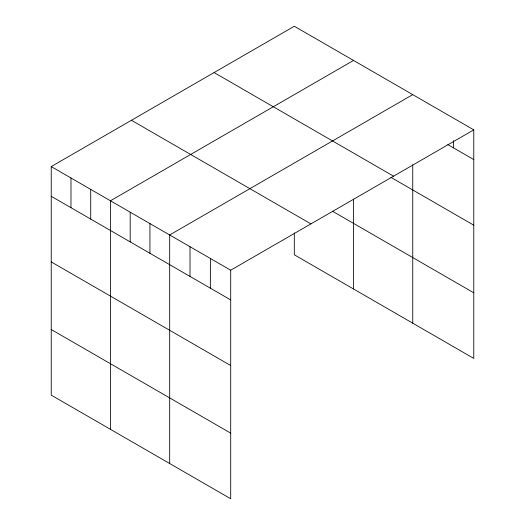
<?xml version="1.0" encoding="UTF-8"?>
<svg xmlns="http://www.w3.org/2000/svg" width="525" height="525" viewBox="0 0 525 525"><rect width="100%" height="100%" fill="white"/><g stroke="black" fill="none" stroke-linecap="round" stroke-linejoin="round"><path stroke-width="0.79" d="M473.773 129.865L230.698 270.204L230.698 498.75L51.227 395.135L51.227 166.589L294.302 26.25L473.773 129.865L473.773 358.411L294.302 254.796L294.302 232.923M353.528 60.441L110.453 200.78L110.453 429.325M412.748 94.638L169.68 234.97L169.68 463.523M447.818 144.592L473.773 159.574M214.088 72.562L393.56 176.177M390.895 177.338L473.773 225.192M332.371 211.162L473.773 292.799M131.44 120.278L310.912 223.893M51.227 166.589L230.698 270.204M51.227 196.291L230.698 299.906M51.227 261.909L230.698 365.525M51.227 329.516L230.698 433.132M453.429 140.602L453.429 147.827M412.748 164.85L412.748 323.183M353.528 199.224L353.528 288.993M210.361 258.457L210.361 288.166M190.017 246.717L190.017 276.419M149.94 223.578L149.94 253.28M130.193 212.179L130.193 241.881M90.713 189.381L90.713 219.089M70.973 177.982L70.973 207.69"/></g></svg>
